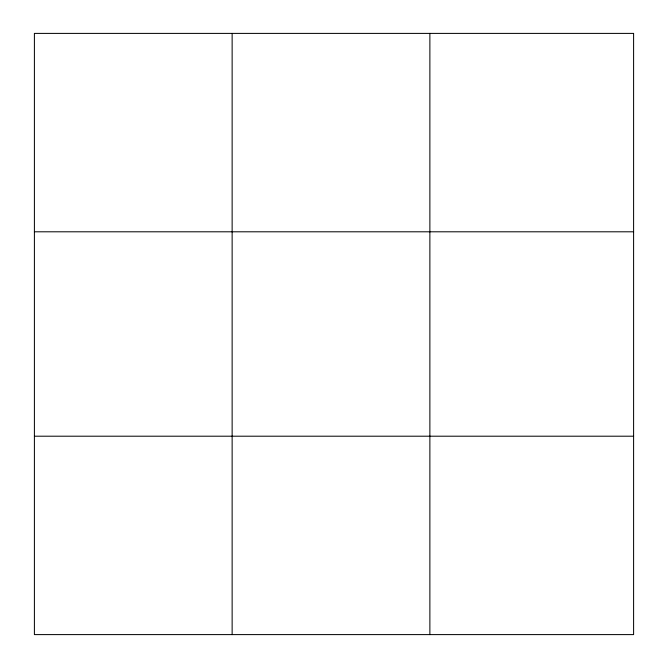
<?xml version="1.0" encoding="UTF-8"?>
<svg xmlns="http://www.w3.org/2000/svg" width="668" height="668" viewBox="0 0 668 668"><rect width="100%" height="100%" fill="white"/><g stroke="black" fill="none" stroke-linecap="round" stroke-linejoin="round"><path stroke-width="1" d="M232.138 634.6L232.138 33.4M429.875 634.6L429.875 33.4M34.402 231.796L633.598 231.796M34.402 436.204L633.598 436.204M633.598 33.4L633.598 634.6L34.402 634.6L34.402 33.4L633.598 33.4"/></g></svg>
